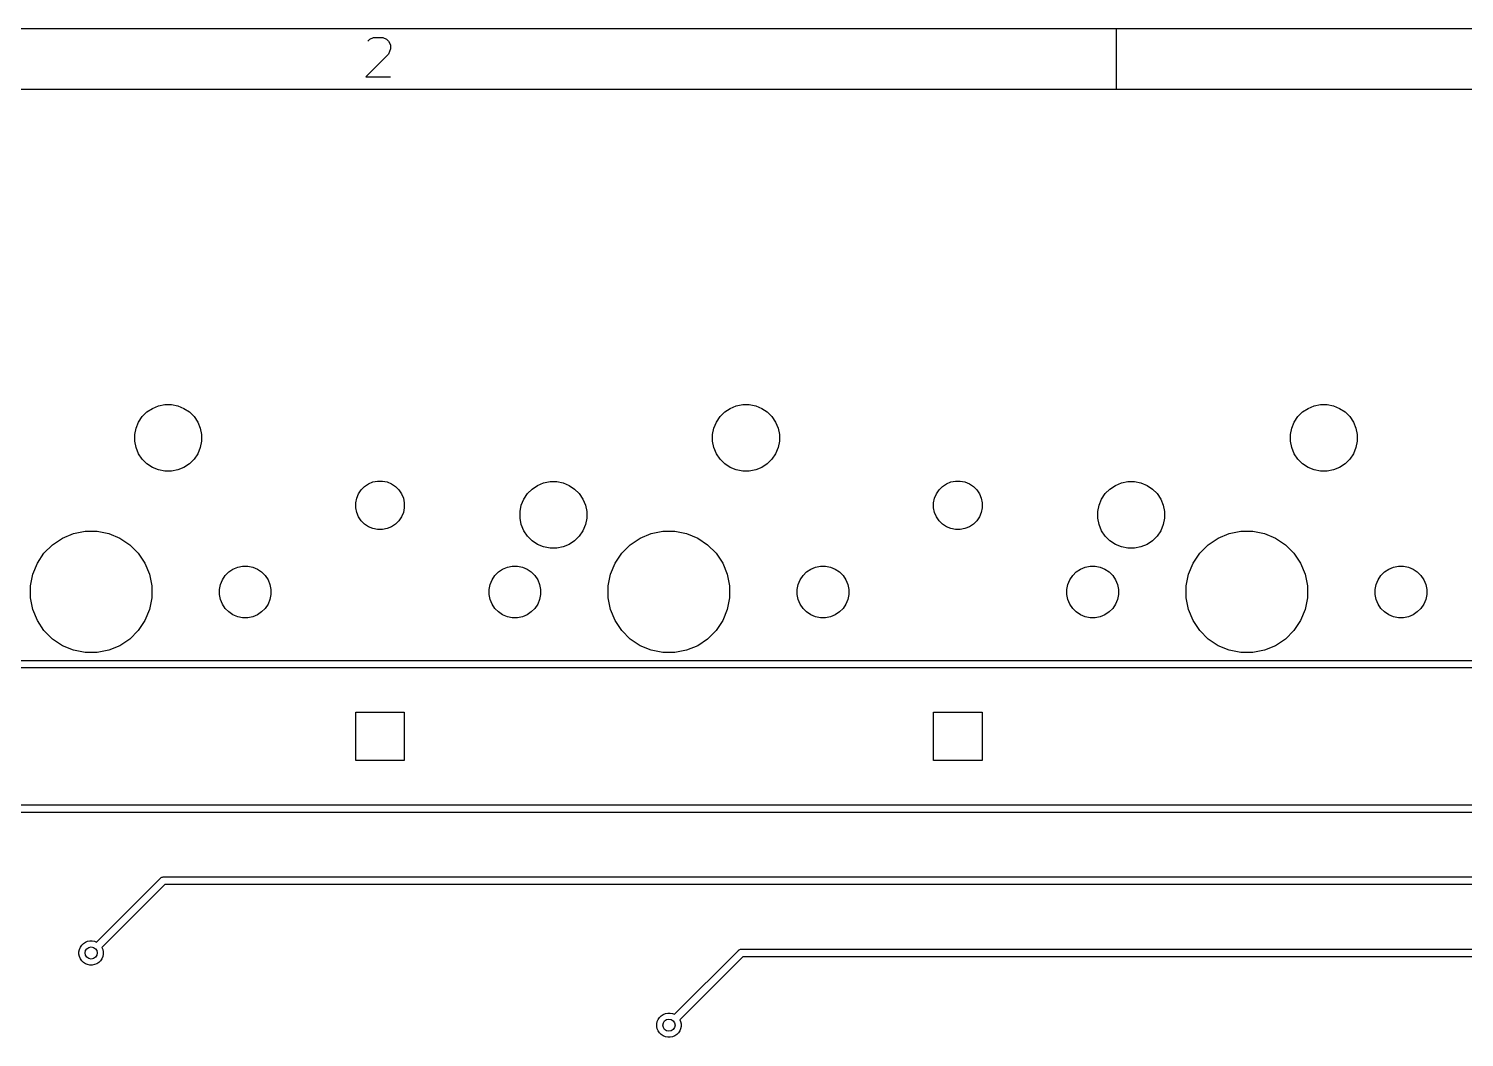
# Model space of a CAD drawing. Extents: x 0.4 to 33.6, y -21.6 to -0.4.
# Drawn here: x 2.919 to 4.782, y -1.703 to -0.394 of the extents above; entities that cross this region are included whole.
import ezdxf

# ---------------------------------------------------------------- set-up
doc = ezdxf.new("R2010")
doc.units = 0
doc.header["$MEASUREMENT"] = 0
doc.layers.add('BLACK', color=7, linetype='CONTINUOUS')

msp = doc.modelspace()

# ---------------------------------------------------------------- linework, layer by layer
at = {"layer": 'BLACK', "linetype": 'CONTINUOUS'}
for p, q in [((33.6063, -0.393701), (0.393701, -0.393701)), ((3.35916, -0.409917), (3.3616, -0.40748)), ((3.3616, -0.40748), (3.36647, -0.405043)), ((3.36647, -0.405043), (3.37866, -0.405043)), ((3.37866, -0.405043), (3.38353, -0.40748)), ((3.38353, -0.40748), (3.38597, -0.409917)), ((3.38597, -0.409917), (3.3884, -0.414792)), ((4.33071, -0.472441), (4.33071, -0.393701)), ((3.38597, -0.426978), (3.35672, -0.456224)), ((3.3884, -0.419666), (3.38597, -0.426978)), ((3.3884, -0.414792), (3.3884, -0.419666)), ((3.35672, -0.456224), (3.3884, -0.456224)), ((33.5276, -0.472441), (0.472441, -0.472441)), ((3.06636, -0.897393), (3.07239, -0.891361)), ((3.07239, -0.891361), (3.07949, -0.886622)), ((3.07949, -0.886622), (3.08737, -0.883357)), ((3.08737, -0.883357), (3.09573, -0.881693)), ((3.09573, -0.881693), (3.10427, -0.881693)), ((3.10427, -0.881693), (3.11263, -0.883357)), ((3.11263, -0.883357), (3.12051, -0.886622)), ((3.12051, -0.886622), (3.12761, -0.891361)), ((3.12761, -0.891361), (3.13364, -0.897393)), ((3.81636, -0.897393), (3.82239, -0.891361)), ((3.82239, -0.891361), (3.82949, -0.886622)), ((3.82949, -0.886622), (3.83737, -0.883357)), ((3.83737, -0.883357), (3.84573, -0.881693)), ((3.84573, -0.881693), (3.85427, -0.881693)), ((3.85427, -0.881693), (3.86263, -0.883357)), ((3.86263, -0.883357), (3.87051, -0.886622)), ((3.87051, -0.886622), (3.87761, -0.891361)), ((3.87761, -0.891361), (3.88364, -0.897393)), ((4.56636, -0.897393), (4.57239, -0.891361)), ((4.57239, -0.891361), (4.57949, -0.886622)), ((4.57949, -0.886622), (4.58737, -0.883357)), ((4.58737, -0.883357), (4.59573, -0.881693)), ((4.59573, -0.881693), (4.60427, -0.881693)), ((4.60427, -0.881693), (4.61263, -0.883357)), ((4.61263, -0.883357), (4.62051, -0.886622)), ((4.62051, -0.886622), (4.62761, -0.891361)), ((4.62761, -0.891361), (4.63364, -0.897393)), ((3.05669, -0.920735), (3.05836, -0.912368)), ((3.05836, -0.912368), (3.06162, -0.904486)), ((3.06162, -0.904486), (3.06636, -0.897393)), ((3.13364, -0.897393), (3.13838, -0.904486)), ((3.13838, -0.904486), (3.14164, -0.912368)), ((3.14164, -0.912368), (3.14331, -0.920735)), ((3.80669, -0.920735), (3.80836, -0.912368)), ((3.80836, -0.912368), (3.81162, -0.904486)), ((3.81162, -0.904486), (3.81636, -0.897393)), ((3.88364, -0.897393), (3.88838, -0.904486)), ((3.88838, -0.904486), (3.89164, -0.912368)), ((3.89164, -0.912368), (3.89331, -0.920735)), ((4.55669, -0.920735), (4.55836, -0.912368)), ((4.55836, -0.912368), (4.56162, -0.904486)), ((4.56162, -0.904486), (4.56636, -0.897393)), ((4.63364, -0.897393), (4.63838, -0.904486)), ((4.63838, -0.904486), (4.64164, -0.912368)), ((4.64164, -0.912368), (4.64331, -0.920735)), ((3.05669, -0.929265), (3.05669, -0.920735)), ((3.05836, -0.937632), (3.05669, -0.929265)), ((3.14331, -0.929265), (3.14164, -0.937632)), ((3.14331, -0.920735), (3.14331, -0.929265)), ((3.80669, -0.929265), (3.80669, -0.920735)), ((3.80836, -0.937632), (3.80669, -0.929265)), ((3.89331, -0.929265), (3.89164, -0.937632)), ((3.89331, -0.920735), (3.89331, -0.929265)), ((4.55669, -0.929265), (4.55669, -0.920735)), ((4.55836, -0.937632), (4.55669, -0.929265)), ((4.64331, -0.929265), (4.64164, -0.937632)), ((4.64331, -0.920735), (4.64331, -0.929265)), ((3.06162, -0.945514), (3.05836, -0.937632)), ((3.06636, -0.952607), (3.06162, -0.945514)), ((3.13838, -0.945514), (3.13364, -0.952607)), ((3.14164, -0.937632), (3.13838, -0.945514)), ((3.81162, -0.945514), (3.80836, -0.937632)), ((3.81636, -0.952607), (3.81162, -0.945514)), ((3.88838, -0.945514), (3.88364, -0.952607)), ((3.89164, -0.937632), (3.88838, -0.945514)), ((4.56162, -0.945514), (4.55836, -0.937632)), ((4.56636, -0.952607), (4.56162, -0.945514)), ((4.63838, -0.945514), (4.63364, -0.952607)), ((4.64164, -0.937632), (4.63838, -0.945514)), ((3.07239, -0.958639), (3.06636, -0.952607)), ((3.07949, -0.963378), (3.07239, -0.958639)), ((3.08737, -0.966643), (3.07949, -0.963378)), ((3.09573, -0.968307), (3.08737, -0.966643)), ((3.10427, -0.968307), (3.09573, -0.968307)), ((3.11263, -0.966643), (3.10427, -0.968307)), ((3.12051, -0.963378), (3.11263, -0.966643)), ((3.12761, -0.958639), (3.12051, -0.963378)), ((3.13364, -0.952607), (3.12761, -0.958639)), ((3.82239, -0.958639), (3.81636, -0.952607)), ((3.82949, -0.963378), (3.82239, -0.958639)), ((3.83737, -0.966643), (3.82949, -0.963378)), ((3.84573, -0.968307), (3.83737, -0.966643)), ((3.85427, -0.968307), (3.84573, -0.968307)), ((3.86263, -0.966643), (3.85427, -0.968307)), ((3.87051, -0.963378), (3.86263, -0.966643)), ((3.87761, -0.958639), (3.87051, -0.963378)), ((3.88364, -0.952607), (3.87761, -0.958639)), ((4.57239, -0.958639), (4.56636, -0.952607)), ((4.57949, -0.963378), (4.57239, -0.958639)), ((4.58737, -0.966643), (4.57949, -0.963378)), ((4.59573, -0.968307), (4.58737, -0.966643)), ((4.60427, -0.968307), (4.59573, -0.968307)), ((4.61263, -0.966643), (4.60427, -0.968307)), ((4.62051, -0.963378), (4.61263, -0.966643)), ((4.62761, -0.958639), (4.62051, -0.963378)), ((4.63364, -0.952607), (4.62761, -0.958639)), ((3.35492, -0.988035), (3.36008, -0.984589)), ((3.36008, -0.984589), (3.36581, -0.982214)), ((3.36581, -0.982214), (3.3719, -0.981004)), ((3.3719, -0.981004), (3.3781, -0.981004)), ((3.3781, -0.981004), (3.38419, -0.982214)), ((3.38419, -0.982214), (3.38992, -0.984589)), ((3.38992, -0.984589), (3.39508, -0.988035)), ((3.57239, -0.991361), (3.57949, -0.986622)), ((3.57949, -0.986622), (3.58737, -0.983357)), ((3.58737, -0.983357), (3.59573, -0.981693)), ((3.59573, -0.981693), (3.60427, -0.981693)), ((3.60427, -0.981693), (3.61263, -0.983357)), ((3.61263, -0.983357), (3.62051, -0.986622)), ((3.62051, -0.986622), (3.62761, -0.991361)), ((4.10492, -0.988035), (4.11008, -0.984589)), ((4.11008, -0.984589), (4.11581, -0.982214)), ((4.11581, -0.982214), (4.1219, -0.981004)), ((4.1219, -0.981004), (4.1281, -0.981004)), ((4.1281, -0.981004), (4.13419, -0.982214)), ((4.13419, -0.982214), (4.13992, -0.984589)), ((4.13992, -0.984589), (4.14508, -0.988035)), ((4.32239, -0.991361), (4.32949, -0.986622)), ((4.32949, -0.986622), (4.33737, -0.983357)), ((4.33737, -0.983357), (4.34573, -0.981693)), ((4.34573, -0.981693), (4.35427, -0.981693)), ((4.35427, -0.981693), (4.36263, -0.983357)), ((4.36263, -0.983357), (4.37051, -0.986622)), ((4.37051, -0.986622), (4.37761, -0.991361)), ((3.3435, -1.0094), (3.34471, -1.00331)), ((3.34471, -1.00331), (3.34709, -0.997581)), ((3.34709, -0.997581), (3.35054, -0.992422)), ((3.35054, -0.992422), (3.35492, -0.988035)), ((3.39508, -0.988035), (3.39946, -0.992422)), ((3.39946, -0.992422), (3.40291, -0.997581)), ((3.40291, -0.997581), (3.40529, -1.00331)), ((3.40529, -1.00331), (3.4065, -1.0094)), ((3.55836, -1.01237), (3.56162, -1.00449)), ((3.56162, -1.00449), (3.56636, -0.997393)), ((3.56636, -0.997393), (3.57239, -0.991361)), ((3.62761, -0.991361), (3.63364, -0.997393)), ((3.63364, -0.997393), (3.63838, -1.00449)), ((3.63838, -1.00449), (3.64164, -1.01237)), ((4.0935, -1.0094), (4.09471, -1.00331)), ((4.09471, -1.00331), (4.09709, -0.997581)), ((4.09709, -0.997581), (4.10054, -0.992422)), ((4.10054, -0.992422), (4.10492, -0.988035)), ((4.14508, -0.988035), (4.14946, -0.992422)), ((4.14946, -0.992422), (4.15291, -0.997581)), ((4.15291, -0.997581), (4.15529, -1.00331)), ((4.15529, -1.00331), (4.1565, -1.0094)), ((4.30836, -1.01237), (4.31162, -1.00449)), ((4.31162, -1.00449), (4.31636, -0.997393)), ((4.31636, -0.997393), (4.32239, -0.991361)), ((4.37761, -0.991361), (4.38364, -0.997393)), ((4.38364, -0.997393), (4.38838, -1.00449)), ((4.38838, -1.00449), (4.39164, -1.01237)), ((3.3435, -1.0156), (3.3435, -1.0094)), ((3.34471, -1.02169), (3.3435, -1.0156)), ((3.34709, -1.02742), (3.34471, -1.02169)), ((3.40529, -1.02169), (3.40291, -1.02742)), ((3.4065, -1.0156), (3.40529, -1.02169)), ((3.4065, -1.0094), (3.4065, -1.0156)), ((3.55669, -1.02073), (3.55836, -1.01237)), ((3.55669, -1.02927), (3.55669, -1.02073)), ((3.64164, -1.01237), (3.64331, -1.02073)), ((3.64331, -1.02073), (3.64331, -1.02927)), ((4.0935, -1.0156), (4.0935, -1.0094)), ((4.09471, -1.02169), (4.0935, -1.0156)), ((4.09709, -1.02742), (4.09471, -1.02169)), ((4.15529, -1.02169), (4.15291, -1.02742)), ((4.1565, -1.0156), (4.15529, -1.02169)), ((4.1565, -1.0094), (4.1565, -1.0156)), ((4.30669, -1.02073), (4.30836, -1.01237)), ((4.30669, -1.02927), (4.30669, -1.02073)), ((4.39164, -1.01237), (4.39331, -1.02073)), ((4.39331, -1.02073), (4.39331, -1.02927)), ((3.35054, -1.03258), (3.34709, -1.02742)), ((3.35492, -1.03696), (3.35054, -1.03258)), ((3.36008, -1.04041), (3.35492, -1.03696)), ((3.36581, -1.04279), (3.36008, -1.04041)), ((3.3719, -1.044), (3.36581, -1.04279)), ((3.38419, -1.04279), (3.3781, -1.044)), ((3.38992, -1.04041), (3.38419, -1.04279)), ((3.39508, -1.03696), (3.38992, -1.04041)), ((3.39946, -1.03258), (3.39508, -1.03696)), ((3.40291, -1.02742), (3.39946, -1.03258)), ((3.55836, -1.03763), (3.55669, -1.02927)), ((3.56162, -1.04551), (3.55836, -1.03763)), ((3.64164, -1.03763), (3.63838, -1.04551)), ((3.64331, -1.02927), (3.64164, -1.03763)), ((4.10054, -1.03258), (4.09709, -1.02742)), ((4.10492, -1.03696), (4.10054, -1.03258)), ((4.11008, -1.04041), (4.10492, -1.03696)), ((4.11581, -1.04279), (4.11008, -1.04041)), ((4.1219, -1.044), (4.11581, -1.04279)), ((4.13419, -1.04279), (4.1281, -1.044)), ((4.13992, -1.04041), (4.13419, -1.04279)), ((4.14508, -1.03696), (4.13992, -1.04041)), ((4.14946, -1.03258), (4.14508, -1.03696)), ((4.15291, -1.02742), (4.14946, -1.03258)), ((4.30836, -1.03763), (4.30669, -1.02927)), ((4.31162, -1.04551), (4.30836, -1.03763)), ((4.39164, -1.03763), (4.38838, -1.04551)), ((4.39331, -1.02927), (4.39164, -1.03763)), ((2.94981, -1.06384), (2.9627, -1.05522)), ((2.9627, -1.05522), (2.97703, -1.04929)), ((2.97703, -1.04929), (2.99224, -1.04626)), ((2.99224, -1.04626), (3.00776, -1.04626)), ((3.00776, -1.04626), (3.02297, -1.04929)), ((3.02297, -1.04929), (3.0373, -1.05522)), ((3.0373, -1.05522), (3.05019, -1.06384)), ((3.3781, -1.044), (3.3719, -1.044)), ((3.56636, -1.05261), (3.56162, -1.04551)), ((3.57239, -1.05864), (3.56636, -1.05261)), ((3.57949, -1.06338), (3.57239, -1.05864)), ((3.62761, -1.05864), (3.62051, -1.06338)), ((3.63364, -1.05261), (3.62761, -1.05864)), ((3.63838, -1.04551), (3.63364, -1.05261)), ((3.69981, -1.06384), (3.7127, -1.05522)), ((3.7127, -1.05522), (3.72703, -1.04929)), ((3.72703, -1.04929), (3.74224, -1.04626)), ((3.74224, -1.04626), (3.75776, -1.04626)), ((3.75776, -1.04626), (3.77297, -1.04929)), ((3.77297, -1.04929), (3.7873, -1.05522)), ((3.7873, -1.05522), (3.80019, -1.06384)), ((4.1281, -1.044), (4.1219, -1.044)), ((4.31636, -1.05261), (4.31162, -1.04551)), ((4.32239, -1.05864), (4.31636, -1.05261)), ((4.32949, -1.06338), (4.32239, -1.05864)), ((4.37761, -1.05864), (4.37051, -1.06338)), ((4.38364, -1.05261), (4.37761, -1.05864)), ((4.38838, -1.04551), (4.38364, -1.05261)), ((4.44981, -1.06384), (4.4627, -1.05522)), ((4.4627, -1.05522), (4.47703, -1.04929)), ((4.47703, -1.04929), (4.49224, -1.04626)), ((4.49224, -1.04626), (4.50776, -1.04626)), ((4.50776, -1.04626), (4.52297, -1.04929)), ((4.52297, -1.04929), (4.5373, -1.05522)), ((4.5373, -1.05522), (4.55019, -1.06384)), ((2.93022, -1.0877), (2.93884, -1.07481)), ((2.93884, -1.07481), (2.94981, -1.06384)), ((3.05019, -1.06384), (3.06116, -1.07481)), ((3.06116, -1.07481), (3.06978, -1.0877)), ((3.58737, -1.06664), (3.57949, -1.06338)), ((3.59573, -1.06831), (3.58737, -1.06664)), ((3.60427, -1.06831), (3.59573, -1.06831)), ((3.61263, -1.06664), (3.60427, -1.06831)), ((3.62051, -1.06338), (3.61263, -1.06664)), ((3.68022, -1.0877), (3.68884, -1.07481)), ((3.68884, -1.07481), (3.69981, -1.06384)), ((3.80019, -1.06384), (3.81116, -1.07481)), ((3.81116, -1.07481), (3.81978, -1.0877)), ((4.33737, -1.06664), (4.32949, -1.06338)), ((4.34573, -1.06831), (4.33737, -1.06664)), ((4.35427, -1.06831), (4.34573, -1.06831)), ((4.36263, -1.06664), (4.35427, -1.06831)), ((4.37051, -1.06338), (4.36263, -1.06664)), ((4.43022, -1.0877), (4.43884, -1.07481)), ((4.43884, -1.07481), (4.44981, -1.06384)), ((4.55019, -1.06384), (4.56116, -1.07481)), ((4.56116, -1.07481), (4.56978, -1.0877)), ((2.92429, -1.10203), (2.93022, -1.0877)), ((3.06978, -1.0877), (3.07571, -1.10203)), ((3.17401, -1.10367), (3.17867, -1.09901)), ((3.17867, -1.09901), (3.18415, -1.09534)), ((3.18415, -1.09534), (3.19024, -1.09282)), ((3.19024, -1.09282), (3.1967, -1.09154)), ((3.1967, -1.09154), (3.2033, -1.09154)), ((3.2033, -1.09154), (3.20976, -1.09282)), ((3.20976, -1.09282), (3.21585, -1.09534)), ((3.21585, -1.09534), (3.22133, -1.09901)), ((3.22133, -1.09901), (3.22599, -1.10367)), ((3.52401, -1.10367), (3.52867, -1.09901)), ((3.52867, -1.09901), (3.53415, -1.09534)), ((3.53415, -1.09534), (3.54024, -1.09282)), ((3.54024, -1.09282), (3.5467, -1.09154)), ((3.5467, -1.09154), (3.5533, -1.09154)), ((3.5533, -1.09154), (3.55976, -1.09282)), ((3.55976, -1.09282), (3.56585, -1.09534)), ((3.56585, -1.09534), (3.57133, -1.09901)), ((3.57133, -1.09901), (3.57599, -1.10367)), ((3.67429, -1.10203), (3.68022, -1.0877)), ((3.81978, -1.0877), (3.82571, -1.10203)), ((3.92401, -1.10367), (3.92867, -1.09901)), ((3.92867, -1.09901), (3.93415, -1.09534)), ((3.93415, -1.09534), (3.94024, -1.09282)), ((3.94024, -1.09282), (3.9467, -1.09154)), ((3.9467, -1.09154), (3.9533, -1.09154)), ((3.9533, -1.09154), (3.95976, -1.09282)), ((3.95976, -1.09282), (3.96585, -1.09534)), ((3.96585, -1.09534), (3.97133, -1.09901)), ((3.97133, -1.09901), (3.97599, -1.10367)), ((4.27401, -1.10367), (4.27867, -1.09901)), ((4.27867, -1.09901), (4.28415, -1.09534)), ((4.28415, -1.09534), (4.29024, -1.09282)), ((4.29024, -1.09282), (4.2967, -1.09154)), ((4.2967, -1.09154), (4.3033, -1.09154)), ((4.3033, -1.09154), (4.30976, -1.09282)), ((4.30976, -1.09282), (4.31585, -1.09534)), ((4.31585, -1.09534), (4.32133, -1.09901)), ((4.32133, -1.09901), (4.32599, -1.10367)), ((4.42429, -1.10203), (4.43022, -1.0877)), ((4.56978, -1.0877), (4.57571, -1.10203)), ((4.67401, -1.10367), (4.67867, -1.09901)), ((4.67867, -1.09901), (4.68415, -1.09534)), ((4.68415, -1.09534), (4.69024, -1.09282)), ((4.69024, -1.09282), (4.6967, -1.09154)), ((4.6967, -1.09154), (4.7033, -1.09154)), ((4.7033, -1.09154), (4.70976, -1.09282)), ((4.70976, -1.09282), (4.71585, -1.09534)), ((4.71585, -1.09534), (4.72133, -1.09901)), ((4.72133, -1.09901), (4.72599, -1.10367)), ((2.92126, -1.11724), (2.92429, -1.10203)), ((2.92126, -1.13276), (2.92126, -1.11724)), ((3.07571, -1.10203), (3.07874, -1.11724)), ((3.07874, -1.11724), (3.07874, -1.13276)), ((3.16654, -1.1217), (3.16782, -1.11524)), ((3.16782, -1.11524), (3.17034, -1.10915)), ((3.17034, -1.10915), (3.17401, -1.10367)), ((3.22599, -1.10367), (3.22966, -1.10915)), ((3.22966, -1.10915), (3.23218, -1.11524)), ((3.23218, -1.11524), (3.23346, -1.1217)), ((3.51654, -1.1217), (3.51782, -1.11524)), ((3.51782, -1.11524), (3.52034, -1.10915)), ((3.52034, -1.10915), (3.52401, -1.10367)), ((3.57599, -1.10367), (3.57966, -1.10915)), ((3.57966, -1.10915), (3.58218, -1.11524)), ((3.58218, -1.11524), (3.58346, -1.1217)), ((3.67126, -1.11724), (3.67429, -1.10203)), ((3.67126, -1.13276), (3.67126, -1.11724)), ((3.82571, -1.10203), (3.82874, -1.11724)), ((3.82874, -1.11724), (3.82874, -1.13276)), ((3.91654, -1.1217), (3.91782, -1.11524)), ((3.91782, -1.11524), (3.92034, -1.10915)), ((3.92034, -1.10915), (3.92401, -1.10367)), ((3.97599, -1.10367), (3.97966, -1.10915)), ((3.97966, -1.10915), (3.98218, -1.11524)), ((3.98218, -1.11524), (3.98346, -1.1217)), ((4.26654, -1.1217), (4.26782, -1.11524)), ((4.26782, -1.11524), (4.27034, -1.10915)), ((4.27034, -1.10915), (4.27401, -1.10367)), ((4.32599, -1.10367), (4.32966, -1.10915)), ((4.32966, -1.10915), (4.33218, -1.11524)), ((4.33218, -1.11524), (4.33346, -1.1217)), ((4.42126, -1.11724), (4.42429, -1.10203)), ((4.42126, -1.13276), (4.42126, -1.11724)), ((4.57571, -1.10203), (4.57874, -1.11724)), ((4.57874, -1.11724), (4.57874, -1.13276)), ((4.66654, -1.1217), (4.66782, -1.11524)), ((4.66782, -1.11524), (4.67034, -1.10915)), ((4.67034, -1.10915), (4.67401, -1.10367)), ((4.72599, -1.10367), (4.72966, -1.10915)), ((4.72966, -1.10915), (4.73218, -1.11524)), ((4.73218, -1.11524), (4.73346, -1.1217)), ((2.92429, -1.14797), (2.92126, -1.13276)), ((3.07874, -1.13276), (3.07571, -1.14797)), ((3.16654, -1.1283), (3.16654, -1.1217)), ((3.16782, -1.13476), (3.16654, -1.1283)), ((3.17034, -1.14085), (3.16782, -1.13476)), ((3.23218, -1.13476), (3.22966, -1.14085)), ((3.23346, -1.1283), (3.23218, -1.13476)), ((3.23346, -1.1217), (3.23346, -1.1283)), ((3.51654, -1.1283), (3.51654, -1.1217)), ((3.51782, -1.13476), (3.51654, -1.1283)), ((3.52034, -1.14085), (3.51782, -1.13476)), ((3.58218, -1.13476), (3.57966, -1.14085)), ((3.58346, -1.1283), (3.58218, -1.13476)), ((3.58346, -1.1217), (3.58346, -1.1283)), ((3.67429, -1.14797), (3.67126, -1.13276)), ((3.82874, -1.13276), (3.82571, -1.14797)), ((3.91654, -1.1283), (3.91654, -1.1217)), ((3.91782, -1.13476), (3.91654, -1.1283)), ((3.92034, -1.14085), (3.91782, -1.13476)), ((3.98218, -1.13476), (3.97966, -1.14085)), ((3.98346, -1.1283), (3.98218, -1.13476)), ((3.98346, -1.1217), (3.98346, -1.1283)), ((4.26654, -1.1283), (4.26654, -1.1217)), ((4.26782, -1.13476), (4.26654, -1.1283)), ((4.27034, -1.14085), (4.26782, -1.13476)), ((4.33218, -1.13476), (4.32966, -1.14085)), ((4.33346, -1.1283), (4.33218, -1.13476)), ((4.33346, -1.1217), (4.33346, -1.1283)), ((4.42429, -1.14797), (4.42126, -1.13276)), ((4.57874, -1.13276), (4.57571, -1.14797)), ((4.66654, -1.1283), (4.66654, -1.1217)), ((4.66782, -1.13476), (4.66654, -1.1283)), ((4.67034, -1.14085), (4.66782, -1.13476)), ((4.73218, -1.13476), (4.72966, -1.14085)), ((4.73346, -1.1283), (4.73218, -1.13476)), ((4.73346, -1.1217), (4.73346, -1.1283)), ((2.93022, -1.1623), (2.92429, -1.14797)), ((3.07571, -1.14797), (3.06978, -1.1623)), ((3.17401, -1.14633), (3.17034, -1.14085)), ((3.17867, -1.15099), (3.17401, -1.14633)), ((3.18415, -1.15466), (3.17867, -1.15099)), ((3.19024, -1.15718), (3.18415, -1.15466)), ((3.21585, -1.15466), (3.20976, -1.15718)), ((3.22133, -1.15099), (3.21585, -1.15466)), ((3.22599, -1.14633), (3.22133, -1.15099)), ((3.22966, -1.14085), (3.22599, -1.14633)), ((3.52401, -1.14633), (3.52034, -1.14085)), ((3.52867, -1.15099), (3.52401, -1.14633)), ((3.53415, -1.15466), (3.52867, -1.15099)), ((3.54024, -1.15718), (3.53415, -1.15466)), ((3.56585, -1.15466), (3.55976, -1.15718)), ((3.57133, -1.15099), (3.56585, -1.15466)), ((3.57599, -1.14633), (3.57133, -1.15099)), ((3.57966, -1.14085), (3.57599, -1.14633)), ((3.68022, -1.1623), (3.67429, -1.14797)), ((3.82571, -1.14797), (3.81978, -1.1623)), ((3.92401, -1.14633), (3.92034, -1.14085)), ((3.92867, -1.15099), (3.92401, -1.14633)), ((3.93415, -1.15466), (3.92867, -1.15099)), ((3.94024, -1.15718), (3.93415, -1.15466)), ((3.96585, -1.15466), (3.95976, -1.15718)), ((3.97133, -1.15099), (3.96585, -1.15466)), ((3.97599, -1.14633), (3.97133, -1.15099)), ((3.97966, -1.14085), (3.97599, -1.14633)), ((4.27401, -1.14633), (4.27034, -1.14085)), ((4.27867, -1.15099), (4.27401, -1.14633)), ((4.28415, -1.15466), (4.27867, -1.15099)), ((4.29024, -1.15718), (4.28415, -1.15466)), ((4.31585, -1.15466), (4.30976, -1.15718)), ((4.32133, -1.15099), (4.31585, -1.15466)), ((4.32599, -1.14633), (4.32133, -1.15099)), ((4.32966, -1.14085), (4.32599, -1.14633)), ((4.43022, -1.1623), (4.42429, -1.14797)), ((4.57571, -1.14797), (4.56978, -1.1623)), ((4.67401, -1.14633), (4.67034, -1.14085)), ((4.67867, -1.15099), (4.67401, -1.14633)), ((4.68415, -1.15466), (4.67867, -1.15099)), ((4.69024, -1.15718), (4.68415, -1.15466)), ((4.71585, -1.15466), (4.70976, -1.15718)), ((4.72133, -1.15099), (4.71585, -1.15466)), ((4.72599, -1.14633), (4.72133, -1.15099)), ((4.72966, -1.14085), (4.72599, -1.14633)), ((2.93884, -1.17519), (2.93022, -1.1623)), ((3.06978, -1.1623), (3.06116, -1.17519)), ((3.1967, -1.15846), (3.19024, -1.15718)), ((3.2033, -1.15846), (3.1967, -1.15846)), ((3.20976, -1.15718), (3.2033, -1.15846)), ((3.5467, -1.15846), (3.54024, -1.15718)), ((3.5533, -1.15846), (3.5467, -1.15846)), ((3.55976, -1.15718), (3.5533, -1.15846)), ((3.68884, -1.17519), (3.68022, -1.1623)), ((3.81978, -1.1623), (3.81116, -1.17519)), ((3.9467, -1.15846), (3.94024, -1.15718)), ((3.9533, -1.15846), (3.9467, -1.15846)), ((3.95976, -1.15718), (3.9533, -1.15846)), ((4.2967, -1.15846), (4.29024, -1.15718)), ((4.3033, -1.15846), (4.2967, -1.15846)), ((4.30976, -1.15718), (4.3033, -1.15846)), ((4.43884, -1.17519), (4.43022, -1.1623)), ((4.56978, -1.1623), (4.56116, -1.17519)), ((4.6967, -1.15846), (4.69024, -1.15718)), ((4.7033, -1.15846), (4.6967, -1.15846)), ((4.70976, -1.15718), (4.7033, -1.15846)), ((2.94981, -1.18616), (2.93884, -1.17519)), ((2.9627, -1.19478), (2.94981, -1.18616)), ((3.05019, -1.18616), (3.0373, -1.19478)), ((3.06116, -1.17519), (3.05019, -1.18616)), ((3.69981, -1.18616), (3.68884, -1.17519)), ((3.7127, -1.19478), (3.69981, -1.18616)), ((3.80019, -1.18616), (3.7873, -1.19478)), ((3.81116, -1.17519), (3.80019, -1.18616)), ((4.44981, -1.18616), (4.43884, -1.17519)), ((4.4627, -1.19478), (4.44981, -1.18616)), ((4.55019, -1.18616), (4.5373, -1.19478)), ((4.56116, -1.17519), (4.55019, -1.18616)), ((2.97703, -1.20071), (2.9627, -1.19478)), ((2.99224, -1.20374), (2.97703, -1.20071)), ((3.00776, -1.20374), (2.99224, -1.20374)), ((3.02297, -1.20071), (3.00776, -1.20374)), ((3.0373, -1.19478), (3.02297, -1.20071)), ((3.72703, -1.20071), (3.7127, -1.19478)), ((3.74224, -1.20374), (3.72703, -1.20071)), ((3.75776, -1.20374), (3.74224, -1.20374)), ((3.77297, -1.20071), (3.75776, -1.20374)), ((3.7873, -1.19478), (3.77297, -1.20071)), ((4.47703, -1.20071), (4.4627, -1.19478)), ((4.49224, -1.20374), (4.47703, -1.20071)), ((4.50776, -1.20374), (4.49224, -1.20374)), ((4.52297, -1.20071), (4.50776, -1.20374)), ((4.5373, -1.19478), (4.52297, -1.20071)), ((1.87524, -1.21383), (12.0935, -1.21383)), ((12.0917, -1.22367), (1.87704, -1.22367)), ((3.3435, -1.344), (3.3435, -1.281)), ((3.3435, -1.281), (3.4065, -1.281)), ((3.4065, -1.281), (3.4065, -1.344)), ((4.0935, -1.344), (4.0935, -1.281)), ((4.0935, -1.281), (4.1565, -1.281)), ((4.1565, -1.281), (4.1565, -1.344)), ((3.4065, -1.344), (3.3435, -1.344)), ((4.1565, -1.344), (4.0935, -1.344)), ((2.43774, -1.40133), (11.4841, -1.40133)), ((11.4823, -1.41117), (2.43954, -1.41117)), ((3.00713, -1.57966), (3.0901, -1.49669)), ((3.09579, -1.50492), (3.01409, -1.58662)), ((3.0901, -1.49669), (3.09025, -1.4965)), ((3.09025, -1.4965), (3.09044, -1.49635)), ((3.09044, -1.49635), (3.091, -1.49589)), ((3.091, -1.49589), (3.09186, -1.49543)), ((3.09186, -1.49543), (3.09279, -1.49515)), ((3.09279, -1.49515), (3.09351, -1.49508)), ((3.09351, -1.49508), (3.09375, -1.49506)), ((3.09351, -1.49508), (3.09351, -1.49508)), ((3.09375, -1.49506), (3.09399, -1.49508)), ((3.09399, -1.49508), (11.3435, -1.49508)), ((11.3417, -1.50492), (3.09579, -1.50492)), ((2.98604, -1.58629), (2.98777, -1.58371)), ((2.98777, -1.58371), (2.98996, -1.58152)), ((2.98996, -1.58152), (2.99254, -1.57979)), ((2.99254, -1.57979), (2.99541, -1.57861)), ((2.99541, -1.57861), (2.99845, -1.578)), ((2.99845, -1.578), (3.00155, -1.578)), ((3.00155, -1.578), (3.00459, -1.57861)), ((3.00459, -1.57861), (3.00713, -1.57966)), ((2.98425, -1.5922), (2.98486, -1.58916)), ((2.98425, -1.5953), (2.98425, -1.5922)), ((2.98486, -1.59834), (2.98425, -1.5953)), ((2.98486, -1.58916), (2.98604, -1.58629)), ((2.98604, -1.60121), (2.98486, -1.59834)), ((2.98777, -1.60379), (2.98604, -1.60121)), ((3.01396, -1.60121), (3.01223, -1.60379)), ((3.01514, -1.59834), (3.01396, -1.60121)), ((3.01409, -1.58662), (3.01514, -1.58916)), ((3.01514, -1.58916), (3.01575, -1.5922)), ((3.01575, -1.5953), (3.01514, -1.59834)), ((3.01575, -1.5922), (3.01575, -1.5953)), ((3.75713, -1.67341), (3.8401, -1.59044)), ((3.84579, -1.59867), (3.76409, -1.68037)), ((3.8401, -1.59044), (3.84025, -1.59025)), ((3.84025, -1.59025), (3.84044, -1.5901)), ((3.84044, -1.5901), (3.841, -1.58964)), ((3.841, -1.58964), (3.84186, -1.58918)), ((3.84186, -1.58918), (3.84194, -1.58916)), ((3.84194, -1.58916), (3.84279, -1.5889)), ((3.84279, -1.5889), (3.84351, -1.58883)), ((3.84351, -1.58883), (3.84375, -1.58881)), ((3.84351, -1.58883), (3.84351, -1.58883)), ((3.84375, -1.58881), (3.84399, -1.58883)), ((3.84399, -1.58883), (11.0703, -1.58883)), ((11.0685, -1.59867), (3.84579, -1.59867)), ((2.98996, -1.60598), (2.98777, -1.60379)), ((2.99254, -1.60771), (2.98996, -1.60598)), ((2.99541, -1.60889), (2.99254, -1.60771)), ((2.99845, -1.6095), (2.99541, -1.60889)), ((3.00155, -1.6095), (2.99845, -1.6095)), ((3.00459, -1.60889), (3.00155, -1.6095)), ((3.00746, -1.60771), (3.00459, -1.60889)), ((3.01004, -1.60598), (3.00746, -1.60771)), ((3.01223, -1.60379), (3.01004, -1.60598)), ((3.73777, -1.67746), (3.73996, -1.67527)), ((3.73996, -1.67527), (3.74254, -1.67354)), ((3.74254, -1.67354), (3.74541, -1.67236)), ((3.74541, -1.67236), (3.74845, -1.67175)), ((3.74845, -1.67175), (3.75155, -1.67175)), ((3.75155, -1.67175), (3.75459, -1.67236)), ((3.75459, -1.67236), (3.75713, -1.67341)), ((3.73425, -1.68595), (3.73486, -1.68291)), ((3.73425, -1.68905), (3.73425, -1.68595)), ((3.73486, -1.69209), (3.73425, -1.68905)), ((3.73486, -1.68291), (3.73604, -1.68004)), ((3.73604, -1.69496), (3.73486, -1.69209)), ((3.73604, -1.68004), (3.73777, -1.67746)), ((3.73777, -1.69754), (3.73604, -1.69496)), ((3.76396, -1.69496), (3.76223, -1.69754)), ((3.76514, -1.69209), (3.76396, -1.69496)), ((3.76409, -1.68037), (3.76514, -1.68291)), ((3.76514, -1.68291), (3.76575, -1.68595)), ((3.76575, -1.68905), (3.76514, -1.69209)), ((3.76575, -1.68595), (3.76575, -1.68905)), ((3.73996, -1.69973), (3.73777, -1.69754)), ((3.74254, -1.70146), (3.73996, -1.69973)), ((3.74541, -1.70264), (3.74254, -1.70146)), ((3.74845, -1.70325), (3.74541, -1.70264)), ((3.75155, -1.70325), (3.74845, -1.70325)), ((3.75459, -1.70264), (3.75155, -1.70325)), ((3.75746, -1.70146), (3.75459, -1.70264)), ((3.76004, -1.69973), (3.75746, -1.70146)), ((3.76223, -1.69754), (3.76004, -1.69973))]:
    msp.add_line(p, q, dxfattribs=at)
at = {"layer": 'BLACK'}
for centre in [(3, -1.59375), (3.75, -1.6875)]:
    msp.add_circle(centre, 0.007874, dxfattribs=at)

doc.saveas('drawing.dxf')
